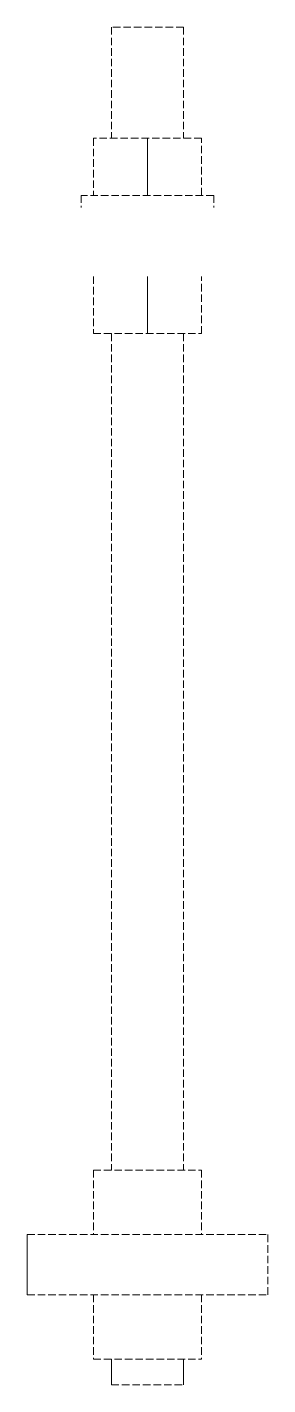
# Model space of a CAD drawing. Header units: metres. Extents: x -40 to 40, y -392 to 60.
import ezdxf

# ---------------------------------------------------------------- set-up
doc = ezdxf.new("R2010")
doc.units = ezdxf.units.M
doc.linetypes.add('stippellijn_2_5-1', pattern=[3.5, 2.5, -1])
doc.layers.add('A-DETL-GENF', color=92, linetype='Continuous', lineweight=18)

# ---------------------------------------------------------------- blocks, each defined once
blk = doc.blocks.new('16 anker-recht - 16_anker-recht-3345038-00_0 Basismaterialen')
at = {"layer": 'A-DETL-GENF', "linetype": 'stippellijn_2_5-1', "lineweight": 13}
for p, q in [((12, 60), (-12, 60)), ((-12, 60), (-12, 23)), ((12, 60), (12, 23)), ((18, 23), (-18, 23)), ((-18, 23), (-18, 4)), ((18, 4), (18, 23)), ((22, 4), (-22, 4)), ((-22, 4), (-22, 0)), ((22, 4), (22, 0)), ((-18, -23), (-18, -42)), ((18, -42), (18, -23)), ((-18, -42), (18, -42)), ((-12, -42), (-12, -320.5)), ((12, -42), (12, -320.5)), ((-18, -320.5), (18, -320.5)), ((-18, -320.5), (-18, -342)), ((18, -320.5), (18, -342)), ((-40, -342), (40, -342)), ((40, -342), (40, -362)), ((-40, -362), (40, -362)), ((-18, -362), (-18, -383.5)), ((18, -362), (18, -383.5)), ((-18, -383.5), (18, -383.5)), ((-12, -392), (12, -392))]:
    blk.add_line(p, q, dxfattribs=at)
at = {"layer": 'A-DETL-GENF'}
for p, q in [((0, 23), (0, 4)), ((0, -42), (0, -23)), ((-40, -342), (-40, -362)), ((-12, -383.5), (-12, -392)), ((12, -383.5), (12, -392))]:
    blk.add_line(p, q, dxfattribs=at)

msp = doc.modelspace()

# ---------------------------------------------------------------- block references
msp.add_blockref('16 anker-recht - 16_anker-recht-3345038-00_0 Basismaterialen', (0, 0))

doc.saveas('drawing.dxf')
